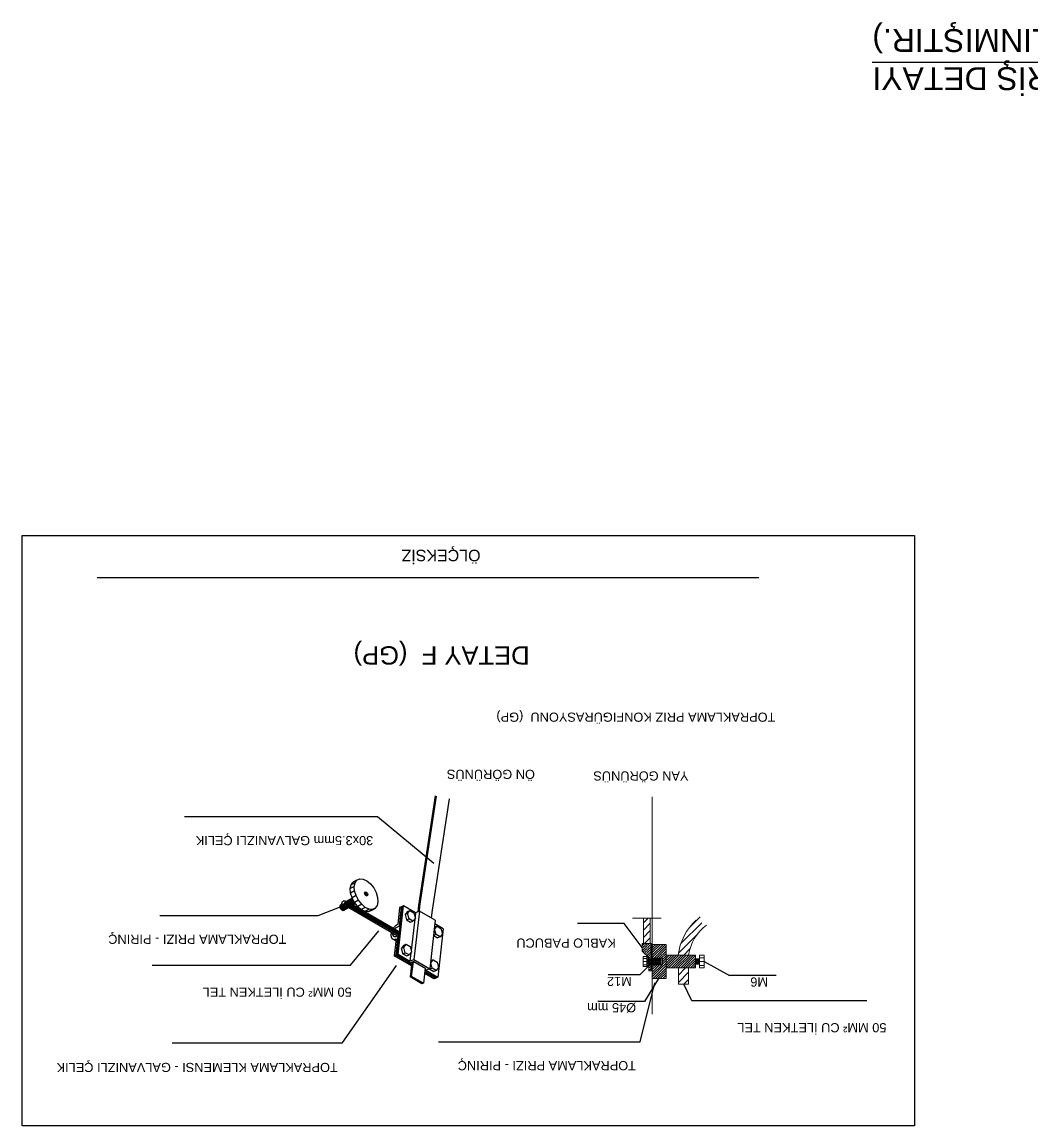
# Model space of a CAD drawing. Header units: metres. Extents: x 400413 to 400858, y 4543778 to 4544107.
# Drawn here: x 400770.02 to 400814.21, y 4544058.44 to 4544106.73 of the extents above; entities that cross this region are included whole.
import ezdxf
from ezdxf.enums import TextEntityAlignment as Align

# ---------------------------------------------------------------- set-up
doc = ezdxf.new("R2010")
doc.units = ezdxf.units.M
doc.linetypes.add('CENTER', pattern=[2, 1.25, -0.25, 0.25, -0.25])
for name, color, linetype, lineweight in [('BAG_HATILI', 3, 'Continuous', 25), ('Eje_CRT1', 1, 'CENTER', 0), ('Hatch', 3, 'Continuous', 20), ('HATCH1', 253, 'Continuous', 20), ('Lining Concrete', 4, 'Continuous', 20), ('TEMEL', 2, 'Continuous', 25)]:
    doc.layers.add(name, color=color, linetype=linetype, lineweight=lineweight)
for name, color, linetype in [('MIMARI', 2, 'Continuous'), ('PRT-EL-DSI-E-GND', 4, 'Continuous'), ('PRT-EL-E-GEN', 2, 'Continuous'), ('PRT-MI-at_annotation', 8, 'Continuous'), ('YP-EL-EL1', 2, 'Continuous'), ('YP-EL-topraklama', 1, 'Continuous')]:
    doc.layers.add(name, color=color, linetype=linetype)
doc.styles.add('BOLD', font='arial.ttf', dxfattribs={"width": 0.7, "height": 15})
doc.styles.add('PRT-5(2.5mm)', font='arial.ttf', dxfattribs={"height": 1.25})
doc.styles.add('ROMANS', font='arial.ttf', dxfattribs={"width": 0.7})
doc.styles.add('YP-TXT-0100-20', font='arial.ttf', dxfattribs={"height": 0.2})
pattern_1 = [(260, (399519.891504, 4544066.32817), (0.0369302907, -0.0065118067), [])]

msp = doc.modelspace()

# ---------------------------------------------------------------- hatches: boundary and pattern name
at = {"layer": 'Hatch'}
h = msp.add_hatch(dxfattribs=at)
h.set_pattern_fill('ANSI31', color=256, scale=0.3, angle=215, style=0)
h.set_pattern_definition(pattern_1)
h.paths.add_polyline_path([(400799.456, 4544065.509), (400799.638, 4544065.509), (400799.638, 4544065.752), (400799.456, 4544065.752)])
at = {"layer": 'HATCH1'}
h = msp.add_hatch(dxfattribs=at)
h.set_pattern_fill('ACAD_ISO07W100', color=256, scale=0.015, angle=225, style=0)
h.set_pattern_definition([(225, (399519.8915, 4544066.32817), (0.0530330086, -0.0530330086), [0.0075, -0.045])])
h.paths.add_polyline_path([(400797.131, 4544066.077), (400797.418, 4544065.811), (400797.418, 4544065.752), (400797.527, 4544065.752), (400797.527, 4544066.077), (400797.527, 4544066.419), (400797.131, 4544066.419)])
h.paths.add_polyline_path([(400797.418, 4544065.225), (400797.527, 4544065.225), (400797.527, 4544065.509), (400797.485, 4544065.509), (400797.418, 4544065.442)])
h = msp.add_hatch(dxfattribs=at)
h.set_pattern_fill('ANSI31', color=256, scale=0.6, angle=180, style=0)
h.set_pattern_definition([(225, (399519.8915, 4544066.32817), (0.0530330086, -0.0530330086), [])])
h.paths.add_polyline_path([(400798.171, 4544065.35), (400799.456, 4544065.35), (400799.456, 4544065.911), (400798.171, 4544065.911)])
h.paths.add_polyline_path([(400797.571, 4544065.774), (400798.014, 4544065.774), (400798.014, 4544065.487), (400797.571, 4544065.487), (400797.571, 4544064.881), (400798.171, 4544064.881), (400798.171, 4544066.381), (400797.571, 4544066.381)])
h = msp.add_hatch(dxfattribs=at)
h.set_pattern_fill('ANSI31', color=256, scale=0.3, angle=215, style=0)
h.set_pattern_definition(pattern_1)
h.paths.add_polyline_path([(400797.571, 4544065.509), (400797.955, 4544065.509), (400797.955, 4544065.752), (400797.571, 4544065.752)])
h.paths.add_polyline_path([(400797.527, 4544065.552), (400797.571, 4544065.596), (400797.571, 4544065.752), (400797.527, 4544065.752)])
h.paths.add_polyline_path([(400797.418, 4544065.509), (400797.485, 4544065.509), (400797.527, 4544065.552), (400797.527, 4544065.752), (400797.418, 4544065.752)])
h.paths.add_polyline_path([(400797.334, 4544065.509), (400797.418, 4544065.509), (400797.418, 4544065.752), (400797.334, 4544065.752)])
h.paths.add_polyline_path([(400797.485, 4544065.509), (400797.527, 4544065.509), (400797.527, 4544065.552)], flags=17)
h.paths.add_polyline_path([(400797.527, 4544065.509), (400797.571, 4544065.509), (400797.571, 4544065.596), (400797.527, 4544065.552)])

# ---------------------------------------------------------------- linework, layer by layer
for p, q in [((400797.645, 4544065.671, 0), (400797.024, 4544065.045, 0)), ((400797.846, 4544064.881, 0), (400797.225, 4544063.882, 0))]:
    msp.add_line(p, q)
at = {"layer": 'BAG_HATILI'}
for p, q in [((400788.073, 4544072.879, 0), (400787.351, 4544068.084, 0)), ((400787.41, 4544068.049, 0), (400788.135, 4544072.865, 0)), ((400788.682, 4544072.747, 0), (400787.948, 4544067.871, 0)), ((400784.365, 4544068.817, 0), (400784.401, 4544068.979, 0)), ((400784.538, 4544068.917, 0), (400784.365, 4544068.817, 0)), ((400784.401, 4544068.979, 0), (400784.484, 4544069.092, 0)), ((400784.574, 4544069.079, 0), (400784.401, 4544068.979, 0)), ((400784.658, 4544069.192, 0), (400784.484, 4544069.092, 0)), ((400784.538, 4544068.917, 0), (400784.574, 4544069.079, 0)), ((400784.553, 4544068.721, 0), (400784.538, 4544068.917, 0)), ((400784.574, 4544069.079, 0), (400784.658, 4544069.192, 0)), ((400784.658, 4544069.192, 0), (400784.78, 4544069.245, 0)), ((400784.78, 4544069.245, 0), (400784.93, 4544069.232, 0)), ((400784.93, 4544069.232, 0), (400785.091, 4544069.156, 0)), ((400785.091, 4544069.156, 0), (400785.25, 4544069.022, 0)), ((400785.25, 4544069.022, 0), (400785.39, 4544068.846, 0)), ((400784.379, 4544068.621, 0), (400784.365, 4544068.817, 0)), ((400784.553, 4544068.721, 0), (400784.379, 4544068.621, 0)), ((400784.443, 4544068.412, 0), (400784.379, 4544068.621, 0)), ((400784.617, 4544068.512, 0), (400784.443, 4544068.412, 0)), ((400784.617, 4544068.512, 0), (400784.553, 4544068.721, 0)), ((400784.724, 4544068.309, 0), (400784.617, 4544068.512, 0)), ((400784.988, 4544068.63, 0), (400784.997, 4544068.664, 0)), ((400784.997, 4544068.584, 0), (400784.988, 4544068.63, 0)), ((400784.997, 4544068.664, 0), (400785.022, 4544068.679, 0)), ((400785.022, 4544068.54, 0), (400784.997, 4544068.584, 0)), ((400785.022, 4544068.679, 0), (400785.057, 4544068.67, 0)), ((400785.057, 4544068.51, 0), (400785.022, 4544068.54, 0)), ((400785.057, 4544068.67, 0), (400785.091, 4544068.639, 0)), ((400785.091, 4544068.5, 0), (400785.057, 4544068.51, 0)), ((400785.091, 4544068.639, 0), (400785.117, 4544068.595, 0)), ((400785.117, 4544068.515, 0), (400785.091, 4544068.5, 0)), ((400785.117, 4544068.595, 0), (400785.126, 4544068.55, 0)), ((400785.126, 4544068.55, 0), (400785.117, 4544068.515, 0)), ((400785.39, 4544068.846, 0), (400785.497, 4544068.642, 0)), ((400785.497, 4544068.642, 0), (400785.561, 4544068.433, 0)), ((400785.561, 4544068.433, 0), (400785.575, 4544068.237, 0)), ((400783.916, 4544068.047, 0), (400783.921, 4544068.081, 0)), ((400783.921, 4544068.007, 0), (400783.916, 4544068.047, 0)), ((400783.921, 4544068.081, 0), (400783.936, 4544068.106, 0)), ((400783.936, 4544067.965, 0), (400783.921, 4544068.007, 0)), ((400784.003, 4544068.145, 0), (400783.936, 4544068.106, 0)), ((400783.959, 4544067.925, 0), (400783.936, 4544067.965, 0)), ((400783.996, 4544068.169, 0), (400784.005, 4544068.215, 0)), ((400784.006, 4544068.135, 0), (400783.996, 4544068.169, 0)), ((400784.005, 4544068.215, 0), (400784.029, 4544068.259, 0)), ((400784.006, 4544068.135, 0), (400784.027, 4544068.123, 0)), ((400784.031, 4544068.122, 0), (400784.006, 4544068.135, 0)), ((400784.029, 4544068.259, 0), (400784.063, 4544068.291, 0)), ((400784.065, 4544068.132, 0), (400784.031, 4544068.122, 0)), ((400784.109, 4544068.076, 0), (400784.031, 4544068.122, 0)), ((400784.063, 4544068.291, 0), (400784.097, 4544068.301, 0)), ((400784.099, 4544068.163, 0), (400784.065, 4544068.132, 0)), ((400784.595, 4544068.152, 0), (400784.081, 4544067.855, 0)), ((400784.097, 4544068.301, 0), (400784.123, 4544068.287, 0)), ((400784.124, 4544068.208, 0), (400784.099, 4544068.163, 0)), ((400784.134, 4544068.062, 0), (400784.109, 4544068.076, 0)), ((400784.109, 4544068.076, 0), (400784.13, 4544068.064, 0)), ((400784.123, 4544068.287, 0), (400784.228, 4544068.227, 0)), ((400784.123, 4544068.287, 0), (400784.132, 4544068.253, 0)), ((400784.132, 4544068.253, 0), (400784.124, 4544068.208, 0)), ((400784.134, 4544068.281, 0), (400784.228, 4544068.227, 0)), ((400784.143, 4544068.057, 0), (400784.134, 4544068.062, 0)), ((400784.144, 4544068.059, 0), (400784.142, 4544068.057, 0)), ((400784.17, 4544068.071, 0), (400784.144, 4544068.059, 0)), ((400784.207, 4544068.098, 0), (400784.17, 4544068.071, 0)), ((400784.448, 4544068.402, 0), (400784.186, 4544068.251, 0)), ((400784.21, 4544068.099, 0), (400784.207, 4544068.098, 0)), ((400784.21, 4544068.099, 0), (400784.248, 4544068.136, 0)), ((400784.226, 4544068.228, 0), (400784.246, 4544068.216, 0)), ((400784.237, 4544068.221, 0), (400784.246, 4544068.217, 0)), ((400784.246, 4544068.217, 0), (400784.248, 4544068.212, 0)), ((400784.248, 4544068.212, 0), (400784.265, 4544068.177, 0)), ((400784.249, 4544068.142, 0), (400784.248, 4544068.137, 0)), ((400784.265, 4544068.177, 0), (400784.249, 4544068.142, 0)), ((400786.436, 4544066.744, 0), (400784.297, 4544067.979, 0)), ((400784.55, 4544068.209, 0), (400784.443, 4544068.412, 0)), ((400786.5, 4544066.924, 0), (400784.485, 4544068.088, 0)), ((400784.724, 4544068.309, 0), (400784.55, 4544068.209, 0)), ((400784.69, 4544068.032, 0), (400784.55, 4544068.209, 0)), ((400784.863, 4544068.132, 0), (400784.69, 4544068.032, 0)), ((400784.848, 4544067.898, 0), (400784.69, 4544068.032, 0)), ((400784.863, 4544068.132, 0), (400784.724, 4544068.309, 0)), ((400785.022, 4544067.998, 0), (400784.848, 4544067.898, 0)), ((400785.022, 4544067.998, 0), (400784.863, 4544068.132, 0)), ((400785.184, 4544067.922, 0), (400785.022, 4544067.998, 0)), ((400785.282, 4544067.862, 0), (400785.456, 4544067.962, 0)), ((400785.456, 4544067.962, 0), (400785.333, 4544067.909, 0)), ((400785.539, 4544068.075, 0), (400785.456, 4544067.962, 0)), ((400785.575, 4544068.237, 0), (400785.539, 4544068.075, 0)), ((400786.627, 4544068.035, 0), (400786.386, 4544065.915, 0)), ((400786.524, 4544067.993, 0), (400786.439, 4544067.251, 0)), ((400786.454, 4544065.944, 0), (400786.695, 4544068.064, 0)), ((400786.513, 4544067.18, 0), (400786.609, 4544068.028, 0)), ((400786.609, 4544068.028, 0), (400786.524, 4544067.993, 0)), ((400786.625, 4544068.019, 0), (400786.609, 4544068.028, 0)), ((400786.695, 4544068.064, 0), (400786.627, 4544068.035, 0)), ((400787.215, 4544067.764, 0), (400786.695, 4544068.064, 0)), ((400787.351, 4544068.084, 0), (400787.318, 4544067.807, 0)), ((400787.387, 4544067.835, 0), (400787.412, 4544068.048, 0)), ((400783.988, 4544067.891, 0), (400783.959, 4544067.925, 0)), ((400784.02, 4544067.867, 0), (400783.988, 4544067.891, 0)), ((400784.052, 4544067.854, 0), (400784.02, 4544067.867, 0)), ((400784.081, 4544067.855, 0), (400784.052, 4544067.854, 0)), ((400785.01, 4544067.822, 0), (400784.848, 4544067.898, 0)), ((400785.184, 4544067.922, 0), (400785.01, 4544067.822, 0)), ((400785.16, 4544067.809, 0), (400785.01, 4544067.822, 0)), ((400785.333, 4544067.909, 0), (400785.16, 4544067.809, 0)), ((400785.282, 4544067.862, 0), (400785.16, 4544067.809, 0)), ((400785.333, 4544067.909, 0), (400785.184, 4544067.922, 0)), ((400787.184, 4544067.489, 0), (400787.027, 4544066.115, 0)), ((400787.387, 4544067.835, 0), (400787.145, 4544065.715, 0)), ((400787.215, 4544067.764, 0), (400787.195, 4544067.592, 0)), ((400787.387, 4544067.835, 0), (400787.215, 4544067.764, 0)), ((400788.079, 4544067.435, 0), (400787.387, 4544067.835, 0)), ((400787.948, 4544067.871, 0), (400787.908, 4544067.534, 0)), ((400786.247, 4544067.082, 0), (400786.245, 4544067.08, 0)), ((400786.258, 4544067.098, 0), (400786.247, 4544067.082, 0)), ((400786.269, 4544067.113, 0), (400786.258, 4544067.098, 0)), ((400786.281, 4544067.127, 0), (400786.269, 4544067.113, 0)), ((400786.293, 4544067.141, 0), (400786.281, 4544067.127, 0)), ((400786.306, 4544067.155, 0), (400786.293, 4544067.141, 0)), ((400786.319, 4544067.168, 0), (400786.306, 4544067.155, 0)), ((400786.307, 4544067.044, 0), (400786.314, 4544067.053, 0)), ((400786.314, 4544067.053, 0), (400786.322, 4544067.062, 0)), ((400786.332, 4544067.18, 0), (400786.319, 4544067.168, 0)), ((400786.322, 4544067.062, 0), (400786.33, 4544067.072, 0)), ((400786.33, 4544067.072, 0), (400786.338, 4544067.081, 0)), ((400786.345, 4544067.191, 0), (400786.332, 4544067.18, 0)), ((400786.338, 4544067.081, 0), (400786.347, 4544067.089, 0)), ((400786.358, 4544067.202, 0), (400786.345, 4544067.191, 0)), ((400786.347, 4544067.089, 0), (400786.355, 4544067.097, 0)), ((400786.355, 4544067.097, 0), (400786.364, 4544067.105, 0)), ((400786.371, 4544067.212, 0), (400786.358, 4544067.202, 0)), ((400786.364, 4544067.105, 0), (400786.373, 4544067.112, 0)), ((400786.385, 4544067.222, 0), (400786.371, 4544067.212, 0)), ((400786.373, 4544067.112, 0), (400786.382, 4544067.119, 0)), ((400786.382, 4544067.119, 0), (400786.391, 4544067.125, 0)), ((400786.399, 4544067.23, 0), (400786.385, 4544067.222, 0)), ((400786.391, 4544067.125, 0), (400786.4, 4544067.131, 0)), ((400786.412, 4544067.238, 0), (400786.399, 4544067.23, 0)), ((400786.4, 4544067.131, 0), (400786.409, 4544067.136, 0)), ((400786.409, 4544067.136, 0), (400786.418, 4544067.141, 0)), ((400786.426, 4544067.245, 0), (400786.412, 4544067.238, 0)), ((400786.418, 4544067.141, 0), (400786.427, 4544067.145, 0)), ((400786.439, 4544067.251, 0), (400786.426, 4544067.245, 0)), ((400786.427, 4544067.145, 0), (400786.513, 4544067.18, 0)), ((400786.528, 4544067.171, 0), (400786.513, 4544067.18, 0)), ((400788.079, 4544067.435, 0), (400787.838, 4544065.315, 0)), ((400788.428, 4544067.064, 0), (400788.061, 4544067.275, 0)), ((400788.428, 4544067.064, 0), (400788.187, 4544064.944, 0)), ((400786.144, 4544066.809, 0), (400786.143, 4544066.793, 0)), ((400786.143, 4544066.793, 0), (400786.143, 4544066.777, 0)), ((400786.143, 4544066.777, 0), (400786.144, 4544066.762, 0)), ((400786.146, 4544066.826, 0), (400786.144, 4544066.809, 0)), ((400786.144, 4544066.762, 0), (400786.145, 4544066.747, 0)), ((400786.145, 4544066.747, 0), (400786.147, 4544066.733, 0)), ((400786.148, 4544066.843, 0), (400786.146, 4544066.826, 0)), ((400786.147, 4544066.733, 0), (400786.15, 4544066.719, 0)), ((400786.151, 4544066.86, 0), (400786.148, 4544066.843, 0)), ((400786.15, 4544066.719, 0), (400786.153, 4544066.706, 0)), ((400786.155, 4544066.877, 0), (400786.151, 4544066.86, 0)), ((400786.153, 4544066.706, 0), (400786.157, 4544066.693, 0)), ((400786.159, 4544066.894, 0), (400786.155, 4544066.877, 0)), ((400786.157, 4544066.693, 0), (400786.162, 4544066.681, 0)), ((400786.161, 4544066.903, 0), (400786.159, 4544066.894, 0)), ((400786.162, 4544066.681, 0), (400786.168, 4544066.67, 0)), ((400786.168, 4544066.67, 0), (400786.174, 4544066.659, 0)), ((400786.174, 4544066.659, 0), (400786.18, 4544066.65, 0)), ((400786.18, 4544066.65, 0), (400786.188, 4544066.641, 0)), ((400786.188, 4544066.641, 0), (400786.196, 4544066.632, 0)), ((400786.196, 4544066.632, 0), (400786.204, 4544066.625, 0)), ((400786.204, 4544066.625, 0), (400786.213, 4544066.618, 0)), ((400786.213, 4544066.618, 0), (400786.223, 4544066.613, 0)), ((400786.358, 4544066.535, 0), (400786.223, 4544066.613, 0)), ((400786.223, 4544066.613, 0), (400786.233, 4544066.608, 0)), ((400786.23, 4544066.84, 0), (400786.231, 4544066.85, 0)), ((400786.23, 4544066.829, 0), (400786.23, 4544066.84, 0)), ((400786.23, 4544066.819, 0), (400786.23, 4544066.829, 0)), ((400786.231, 4544066.809, 0), (400786.23, 4544066.819, 0)), ((400786.231, 4544066.85, 0), (400786.232, 4544066.861, 0)), ((400786.233, 4544066.799, 0), (400786.231, 4544066.809, 0)), ((400786.232, 4544066.861, 0), (400786.232, 4544066.863, 0)), ((400786.435, 4544066.744, 0), (400786.232, 4544066.861, 0)), ((400786.234, 4544066.79, 0), (400786.233, 4544066.799, 0)), ((400786.233, 4544066.608, 0), (400786.243, 4544066.604, 0)), ((400786.237, 4544066.781, 0), (400786.234, 4544066.79, 0)), ((400786.239, 4544066.773, 0), (400786.237, 4544066.781, 0)), ((400786.243, 4544066.765, 0), (400786.239, 4544066.773, 0)), ((400786.246, 4544066.758, 0), (400786.243, 4544066.765, 0)), ((400786.243, 4544066.604, 0), (400786.254, 4544066.601, 0)), ((400786.25, 4544066.75, 0), (400786.246, 4544066.758, 0)), ((400786.255, 4544066.744, 0), (400786.25, 4544066.75, 0)), ((400786.254, 4544066.601, 0), (400786.265, 4544066.599, 0)), ((400786.26, 4544066.738, 0), (400786.255, 4544066.744, 0)), ((400786.265, 4544066.732, 0), (400786.26, 4544066.738, 0)), ((400786.27, 4544066.727, 0), (400786.265, 4544066.732, 0)), ((400786.265, 4544066.599, 0), (400786.277, 4544066.598, 0)), ((400786.276, 4544066.723, 0), (400786.27, 4544066.727, 0)), ((400786.283, 4544066.719, 0), (400786.276, 4544066.723, 0)), ((400786.277, 4544066.598, 0), (400786.289, 4544066.597, 0)), ((400786.29, 4544066.716, 0), (400786.283, 4544066.719, 0)), ((400786.367, 4544066.615, 0), (400786.283, 4544065.873, 0)), ((400786.289, 4544066.597, 0), (400786.302, 4544066.598, 0)), ((400786.297, 4544066.713, 0), (400786.29, 4544066.716, 0)), ((400786.304, 4544066.711, 0), (400786.297, 4544066.713, 0)), ((400786.302, 4544066.598, 0), (400786.314, 4544066.599, 0)), ((400786.311, 4544066.71, 0), (400786.304, 4544066.711, 0)), ((400786.319, 4544066.709, 0), (400786.311, 4544066.71, 0)), ((400786.314, 4544066.599, 0), (400786.327, 4544066.602, 0)), ((400786.327, 4544066.709, 0), (400786.319, 4544066.709, 0)), ((400786.335, 4544066.709, 0), (400786.327, 4544066.709, 0)), ((400786.327, 4544066.602, 0), (400786.34, 4544066.605, 0)), ((400786.344, 4544066.711, 0), (400786.335, 4544066.709, 0)), ((400786.34, 4544066.605, 0), (400786.354, 4544066.61, 0)), ((400786.353, 4544066.712, 0), (400786.344, 4544066.711, 0)), ((400786.361, 4544066.714, 0), (400786.353, 4544066.712, 0)), ((400786.354, 4544066.61, 0), (400786.367, 4544066.615, 0)), ((400786.37, 4544066.717, 0), (400786.361, 4544066.714, 0)), ((400786.368, 4544065.908, 0), (400786.465, 4544066.756, 0)), ((400786.379, 4544066.721, 0), (400786.37, 4544066.717, 0)), ((400786.465, 4544066.756, 0), (400786.379, 4544066.721, 0)), ((400786.48, 4544066.747, 0), (400786.465, 4544066.756, 0)), ((400787.016, 4544066.011, 0), (400786.974, 4544065.644, 0)), ((400786.283, 4544065.873, 0), (400786.368, 4544065.908, 0)), ((400787.036, 4544065.438, 0), (400786.283, 4544065.873, 0)), ((400786.368, 4544065.908, 0), (400787.045, 4544065.517, 0)), ((400786.386, 4544065.915, 0), (400786.454, 4544065.944, 0)), ((400786.992, 4544065.565, 0), (400786.386, 4544065.915, 0)), ((400786.454, 4544065.944, 0), (400786.974, 4544065.644, 0)), ((400786.974, 4544065.644, 0), (400787.145, 4544065.715, 0)), ((400787.054, 4544065.591, 0), (400786.978, 4544064.953, 0)), ((400787.146, 4544065.629, 0), (400786.992, 4544065.565, 0)), ((400787.047, 4544064.981, 0), (400787.123, 4544065.62, 0)), ((400787.145, 4544065.715, 0), (400787.838, 4544065.315, 0)), ((400787.146, 4544065.629, 0), (400787.666, 4544065.329, 0)), ((400787.646, 4544065.341, 0), (400787.568, 4544064.681, 0)), ((400788.015, 4544064.872, 0), (400787.618, 4544065.102, 0)), ((400787.627, 4544065.181, 0), (400788.101, 4544064.908, 0)), ((400788.118, 4544064.915, 0), (400787.629, 4544065.197, 0)), ((400787.644, 4544065.32, 0), (400787.666, 4544065.329, 0)), ((400787.838, 4544065.315, 0), (400787.667, 4544065.244, 0)), ((400787.667, 4544065.244, 0), (400788.187, 4544064.944, 0)), ((400787.047, 4544064.981, 0), (400786.978, 4544064.953, 0)), ((400787.499, 4544064.652, 0), (400786.978, 4544064.953, 0)), ((400787.567, 4544064.681, 0), (400787.047, 4544064.981, 0)), ((400787.568, 4544064.681, 0), (400787.499, 4544064.652, 0)), ((400788.101, 4544064.908, 0), (400788.015, 4544064.872, 0)), ((400788.103, 4544064.924, 0), (400788.101, 4544064.908, 0)), ((400788.187, 4544064.944, 0), (400788.118, 4544064.915, 0))]:
    msp.add_line(p, q, dxfattribs=at)
at = {"layer": 'BAG_HATILI', "color": 1}
for p, q in [((400784.988, 4544068.63, 0), (400785.057, 4544068.67, 0)), ((400785.091, 4544068.639, 0), (400784.997, 4544068.584, 0)), ((400785.022, 4544068.54, 0), (400785.117, 4544068.595, 0)), ((400785.057, 4544068.51, 0), (400785.126, 4544068.55, 0)), ((400784.038, 4544068.118, 0), (400783.916, 4544068.047, 0)), ((400784.01, 4544068.133, 0), (400783.921, 4544068.081, 0)), ((400784.075, 4544068.096, 0), (400783.921, 4544068.007, 0)), ((400784.119, 4544068.071, 0), (400783.936, 4544067.965, 0)), ((400784.527, 4544068.253, 0), (400783.959, 4544067.925, 0)), ((400784.547, 4544068.214, 0), (400783.988, 4544067.891, 0)), ((400784.57, 4544068.184, 0), (400784.02, 4544067.867, 0)), ((400784.586, 4544068.163, 0), (400784.052, 4544067.854, 0)), ((400784.065, 4544068.132, 0), (400784.17, 4544068.071, 0)), ((400784.099, 4544068.163, 0), (400784.211, 4544068.1, 0)), ((400784.124, 4544068.208, 0), (400784.248, 4544068.137, 0)), ((400784.132, 4544068.253, 0), (400784.259, 4544068.188, 0)), ((400784.455, 4544068.389, 0), (400784.201, 4544068.243, 0)), ((400784.468, 4544068.366, 0), (400784.228, 4544068.227, 0)), ((400784.505, 4544068.294, 0), (400784.252, 4544068.147, 0)), ((400784.485, 4544068.333, 0), (400784.254, 4544068.199, 0)), ((400786.484, 4544066.785, 0), (400784.356, 4544068.014, 0)), ((400786.491, 4544066.839, 0), (400784.407, 4544068.043, 0)), ((400786.496, 4544066.89, 0), (400784.454, 4544068.07, 0))]:
    msp.add_line(p, q, dxfattribs=at)
at = {"layer": 'Eje_CRT1'}
msp.add_line((400796.705, 4544067.531, 0), (400798.044, 4544067.531, 0), dxfattribs=at)
at = {"layer": 'Hatch'}
for p, q in [((400797.178, 4544066.419, 0), (400797.178, 4544067.531, 0)), ((400797.48, 4544066.419, 0), (400797.48, 4544067.531, 0)), ((400797.131, 4544066.24, 0), (400797.131, 4544066.419, 0)), ((400797.131, 4544066.077, 0), (400797.418, 4544065.811, 0)), ((400797.171, 4544065.625, 0), (400797.334, 4544065.625, 0)), ((400797.183, 4544065.763, 0), (400797.334, 4544065.763, 0)), ((400799.826, 4544065.795, 0), (400799.638, 4544065.795, 0)), ((400799.841, 4544065.623, 0), (400799.638, 4544065.623, 0)), ((400797.183, 4544065.487, 0), (400797.334, 4544065.487, 0)), ((400798.709, 4544065.35, 0), (400798.709, 4544064.642, 0)), ((400799.159, 4544065.35, 0), (400799.159, 4544064.642, 0)), ((400799.826, 4544065.451, 0), (400799.638, 4544065.451, 0)), ((400798.709, 4544064.642, 0), (400799.159, 4544064.642, 0))]:
    msp.add_line(p, q, dxfattribs=at)
at = {"layer": 'Hatch', "ltscale": 0.003}
for p, q in [((400797.571, 4544065.774, 0), (400798.014, 4544065.774, 0)), ((400798.014, 4544065.487, 0), (400798.014, 4544065.774, 0)), ((400797.571, 4544065.487, 0), (400798.014, 4544065.487, 0))]:
    msp.add_line(p, q, dxfattribs=at)
at = {"layer": 'Hatch', "elevation": 0}
for points in [[(400797.131, 4544066.077), (400797.131, 4544066.419), (400797.527, 4544066.419), (400797.527, 4544066.077)], [(400797.527, 4544066.077), (400797.527, 4544065.225), (400797.418, 4544065.225), (400797.418, 4544065.811)], [(400798.171, 4544065.35), (400798.171, 4544066.381), (400797.571, 4544066.381), (400797.571, 4544064.881), (400798.171, 4544064.881), (400798.171, 4544065.35)], [(400797.171, 4544065.475), (400797.171, 4544065.408), (400797.334, 4544065.408), (400797.334, 4544065.853), (400797.171, 4544065.853), (400797.171, 4544065.774)], [(400797.171, 4544065.751), (400797.171, 4544065.499)], [(400798.171, 4544065.911), (400799.456, 4544065.911), (400799.456, 4544065.35), (400798.171, 4544065.35)], [(400799.841, 4544065.437), (400799.841, 4544065.353), (400799.638, 4544065.353), (400799.638, 4544065.909), (400799.841, 4544065.909), (400799.841, 4544065.81)], [(400799.841, 4544065.781), (400799.841, 4544065.466)]]:
    msp.add_lwpolyline(points, dxfattribs=at)
for points in [[(400797.418, 4544065.45), (400797.334, 4544065.45), (400797.334, 4544065.807), (400797.418, 4544065.807)], [(400797.334, 4544065.509), (400797.955, 4544065.509), (400797.955, 4544065.752), (400797.334, 4544065.752)], [(400799.638, 4544065.509), (400799.456, 4544065.509), (400799.456, 4544065.752), (400799.638, 4544065.752)]]:
    msp.add_lwpolyline(points, close=True, dxfattribs=at)
at = {"layer": 'Hatch'}
for centre, radius, start, end in [((400801.14, 4544065.623, 0), 2.453, 132.1296, 173.2499), ((400801.14, 4544065.623, 0), 2.003, 126.8077, 171.7233), ((400797.183, 4544065.774, 0), 0.0118, 180, 270), ((400797.183, 4544065.751, 0), 0.0118, 90, 180), ((400799.826, 4544065.81, 0), 0.0147, 270, 0), ((400799.826, 4544065.781, 0), 0.0147, 0, 90), ((400797.183, 4544065.499, 0), 0.0118, 180, 270), ((400797.183, 4544065.475, 0), 0.0118, 90, 180), ((400799.826, 4544065.466, 0), 0.0147, 270, 0), ((400799.826, 4544065.437, 0), 0.0147, 0, 90)]:
    msp.add_arc(centre, radius, start, end, dxfattribs=at)
at = {"layer": 'HATCH1'}
for p, q in [((400797.387, 4544067.531, 0), (400797.178, 4544067.322, 0)), ((400799.666, 4544067.583, 0), (400799.18, 4544067.097, 0)), ((400797.48, 4544067.306, 0), (400797.178, 4544067.004, 0)), ((400797.48, 4544066.988, 0), (400797.178, 4544066.686, 0)), ((400799.73, 4544067.329, 0), (400798.821, 4544066.419, 0)), ((400797.48, 4544066.67, 0), (400797.229, 4544066.419, 0)), ((400799.522, 4544066.802, 0), (400798.717, 4544065.997, 0)), ((400799.217, 4544066.179, 0), (400798.949, 4544065.911, 0)), ((400799.024, 4544065.35, 0), (400798.709, 4544065.035, 0)), ((400799.159, 4544065.166, 0), (400798.709, 4544064.716, 0)), ((400799.159, 4544064.848, 0), (400798.953, 4544064.642, 0))]:
    msp.add_line(p, q, dxfattribs=at)
at = {"layer": 'Lining Concrete', "color": 2}
msp.add_line((400797.571, 4544063.328, 0), (400797.571, 4544072.833, 0), dxfattribs=at)
at = {"layer": 'MIMARI'}
msp.add_lwpolyline([(400809.039, 4544058.437), (400770.016, 4544058.437), (400770.016, 4544084.269), (400809.039, 4544084.269)], close=True, dxfattribs=at)
at = {"layer": 'PRT-EL-E-GEN', "ltscale": 0.5}
for p, q in [((400777.115, 4544071.98, -55668.521), (400785.55, 4544071.98, -55668.521)), ((400785.55, 4544071.98, -55668.521), (400788.024, 4544069.93, -55668.521)), ((400776.044, 4544067.643, 0), (400782.967, 4544067.643, -55668.521)), ((400796.333, 4544067.294, 0), (400794.298, 4544067.294, -1527.681)), ((400797.131, 4544066.248, 0), (400796.333, 4544067.294, 0)), ((400799.841, 4544065.623, 0), (400800.945, 4544065.019, 0)), ((400797.024, 4544065.045, 0), (400795.646, 4544065.045, 0)), ((400802.981, 4544065.019, 0), (400800.945, 4544065.019, 0)), ((400797.225, 4544063.882, 0), (400795.189, 4544063.882, 0)), ((400788.218, 4544062.113, 0), (400797.033, 4544062.113, -55668.521))]:
    msp.add_line(p, q, dxfattribs=at)
for points, elevation in [([(400782.967, 4544067.643), (400783.9, 4544068.003)], -55668.521), ([(400775.707, 4544065.47), (400784.373, 4544065.47), (400785.619, 4544066.978)], 0), ([(400786.372, 4544065.461), (400783.998, 4544062.055), (400776.58, 4544062.055)], 0), ([(400797.033, 4544062.113), (400797.674, 4544064.703)], -55668.521), ([(400806.943, 4544063.915), (400799.3, 4544063.915), (400798.953, 4544064.642)], 0)]:
    msp.add_lwpolyline(points, dxfattribs=dict(at, elevation=elevation))
at = {"layer": 'TEMEL'}
for p, q in [((400786.868, 4544067.816, 0), (400786.76, 4544067.682, 0)), ((400786.868, 4544067.727, 0), (400786.76, 4544067.682, 0)), ((400786.76, 4544067.682, 0), (400786.826, 4544067.448, 0)), ((400786.826, 4544067.448, 0), (400786.933, 4544067.493, 0)), ((400786.868, 4544067.816, 0), (400786.975, 4544067.86, 0)), ((400786.868, 4544067.727, 0), (400786.975, 4544067.86, 0)), ((400786.933, 4544067.493, 0), (400786.868, 4544067.727, 0)), ((400787.107, 4544067.393, 0), (400786.933, 4544067.493, 0)), ((400786.975, 4544067.86, 0), (400787.148, 4544067.76, 0)), ((400787.214, 4544067.526, 0), (400787.107, 4544067.393, 0)), ((400787.148, 4544067.76, 0), (400787.214, 4544067.526, 0)), ((400786.826, 4544067.448, 0), (400786.999, 4544067.348, 0)), ((400786.999, 4544067.348, 0), (400787.107, 4544067.393, 0)), ((400788.05, 4544067.044, 0), (400788.034, 4544067.038, 0)), ((400788.05, 4544067.133, 0), (400788.044, 4544067.126, 0)), ((400788.05, 4544067.044, 0), (400788.157, 4544067.178, 0)), ((400788.157, 4544067.178, 0), (400788.05, 4544067.133, 0)), ((400788.116, 4544066.81, 0), (400788.05, 4544067.044, 0)), ((400788.157, 4544067.178, 0), (400788.331, 4544067.078, 0)), ((400788.331, 4544067.078, 0), (400788.396, 4544066.844, 0)), ((400788.005, 4544066.778, 0), (400788.008, 4544066.766, 0)), ((400788.116, 4544066.81, 0), (400788.008, 4544066.766, 0)), ((400788.008, 4544066.766, 0), (400788.182, 4544066.666, 0)), ((400788.289, 4544066.71, 0), (400788.116, 4544066.81, 0)), ((400788.289, 4544066.71, 0), (400788.182, 4544066.666, 0)), ((400788.396, 4544066.844, 0), (400788.289, 4544066.71, 0)), ((400786.7, 4544066.338, 0), (400786.592, 4544066.204, 0)), ((400786.7, 4544066.249, 0), (400786.592, 4544066.204, 0)), ((400786.592, 4544066.204, 0), (400786.658, 4544065.971, 0)), ((400786.658, 4544065.971, 0), (400786.765, 4544066.015, 0)), ((400786.7, 4544066.249, 0), (400786.807, 4544066.382, 0)), ((400786.7, 4544066.338, 0), (400786.807, 4544066.382, 0)), ((400786.765, 4544066.015, 0), (400786.7, 4544066.249, 0)), ((400786.938, 4544065.915, 0), (400786.765, 4544066.015, 0)), ((400786.807, 4544066.382, 0), (400786.98, 4544066.282, 0)), ((400787.046, 4544066.049, 0), (400786.938, 4544065.915, 0)), ((400786.98, 4544066.282, 0), (400787.046, 4544066.049, 0)), ((400786.658, 4544065.971, 0), (400786.831, 4544065.871, 0)), ((400786.831, 4544065.871, 0), (400786.938, 4544065.915, 0)), ((400787.882, 4544065.566, 0), (400787.866, 4544065.56, 0)), ((400787.882, 4544065.655, 0), (400787.876, 4544065.648, 0)), ((400787.882, 4544065.566, 0), (400787.989, 4544065.7, 0)), ((400787.989, 4544065.7, 0), (400787.882, 4544065.655, 0)), ((400787.947, 4544065.332, 0), (400787.882, 4544065.566, 0)), ((400787.989, 4544065.7, 0), (400788.162, 4544065.6, 0)), ((400788.162, 4544065.6, 0), (400788.228, 4544065.366, 0)), ((400787.833, 4544065.313, 0), (400787.84, 4544065.288, 0)), ((400787.947, 4544065.332, 0), (400787.84, 4544065.288, 0)), ((400787.84, 4544065.288, 0), (400788.013, 4544065.188, 0)), ((400788.121, 4544065.232, 0), (400787.947, 4544065.332, 0)), ((400788.121, 4544065.232, 0), (400788.013, 4544065.188, 0)), ((400788.228, 4544065.366, 0), (400788.121, 4544065.232, 0))]:
    msp.add_line(p, q, dxfattribs=at)
at = {"layer": 'YP-EL-topraklama'}
msp.add_line((400802.225, 4544082.414), (400773.299, 4544082.414), dxfattribs=at)

# ---------------------------------------------------------------- texts
at = {"layer": 'PRT-EL-DSI-E-GND', "color": 4, "linetype": 'Continuous', "style": 'BOLD'}
msp.add_text('DETAY F  (GP)', height=0.8, rotation=180, dxfattribs=at).set_placement((400788.357, 4544079.422, 0), align=Align.CENTER)
at = {"layer": 'PRT-EL-E-GEN', "ltscale": 0.5, "style": 'YP-TXT-0100-20'}
for s, p in [('TOPRAKLAMA PRIZ KONFIGÜRASYONU  (GP)', (400802.952, 4544076.52, 0)), ('ÖN GÖRÜNÜS', (400792.438, 4544074.02, 0)), ('YAN GÖRÜNÜS', (400799.151, 4544073.949, 8581.649)), ('30x3.5mm GALVANIZLI ÇELIK', (400785.371, 4544071.12, -55668.521)), ('TOPRAKLAMA PRIZI - PIRINÇ', (400781.574, 4544066.803, 0)), ('KABLO PABUCU', (400795.972, 4544066.636, 0)), ('M12', (400796.675, 4544064.959, 0)), ('M6', (400802.632, 4544064.932, 0)), ('50 MM² CU İLETKEN TEL', (400784.428, 4544064.489, 0)), ('%%C45 mm', (400796.861, 4544063.808, 0)), ('50 MM² CU İLETKEN TEL', (400807.807, 4544062.934, 0)), ('TOPRAKLAMA KLEMENSI - GALVANIZLI ÇELIK', (400783.818, 4544061.195, 0)), ('TOPRAKLAMA PRIZI - PIRINÇ', (400796.856, 4544061.273, -7410.991))]:
    msp.add_text(s, height=0.4, rotation=180, dxfattribs=at).set_placement(p)
at = {"layer": 'PRT-MI-at_annotation', "insert": (400807.188, 4544106.731), "char_height": 1, "width": 52.70006, "attachment_point": 9, "rotation": 180, "style": 'PRT-5(2.5mm)'}
msp.add_mtext('{\\LTOPRAKLAMA AĞI KABLOLARI İÇİN İSTASYONA GİRİŞ DETAYI} (AG-PRT-M09-S00-000-99-AR-12-U-T-2C-001-C NO.LU ÇİZİMDEN ALINMIŞTIR.)', dxfattribs=at)
at = {"layer": 'YP-EL-EL1', "color": 3, "style": 'ROMANS'}
msp.add_text('ÖLÇEKSİZ', height=0.5, rotation=180, dxfattribs=at).set_placement((400790.06, 4544083.644))

doc.saveas('drawing.dxf')
